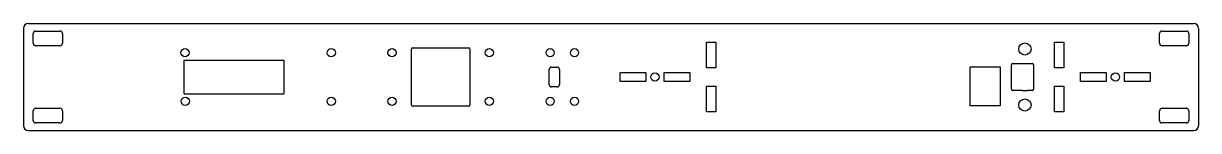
# Model space of a CAD drawing. Extents: x -242 to 242, y -22 to 22.
import ezdxf

# ---------------------------------------------------------------- set-up
doc = ezdxf.new("R2010")
doc.units = 0
doc.layers.get('0').update_dxf_attribs({"linetype": 'continuous'})

# ---------------------------------------------------------------- blocks, each defined once
blk = doc.blocks.new('FILLET')
at = {"color": 0}
for p, q in [((-241.5, 20), (-241.5, -20)), ((-239.5, 22), (239.5, 22)), ((241.5, 20), (241.5, -20)), ((-237.5, 13.861357), (-237.5, 17.861357)), ((-236.5, 18.861357), (-226.5, 18.861357)), ((-225.5, 17.861357), (-225.5, 13.861357)), ((225.5, 13.861357), (225.5, 17.861357)), ((226.5, 18.861357), (236.5, 18.861357)), ((237.5, 17.861357), (237.5, 13.861357)), ((-226.5, 12.861357), (-236.5, 12.861357)), ((-82, -11.5), (-82, 11.5)), ((-81.5, 12), (-58.5, 12)), ((-58, 11.5), (-58, -11.5)), ((39.3, 14.35), (43.1, 14.35)), ((39.3, 3.75), (39.3, 14.35)), ((43.1, 14.35), (43.1, 3.75)), ((182.3, 14.35), (186.1, 14.35)), ((182.3, 3.75), (182.3, 14.35)), ((186.1, 14.35), (186.1, 3.75)), ((236.5, 12.861357), (226.5, 12.861357)), ((-175.5, -6.9), (-175.5, 6.9)), ((-175.5, 6.9), (-134.5, 6.9)), ((-134.5, 6.9), (-134.5, -6.9)), ((164.65, -5), (164.65, 5)), ((165.15, 5.5), (169.15, 5.5)), ((169.15, 5.5), (171.15, 5.5)), ((171.15, 5.5), (173.15, 5.5)), ((173.65, 5), (173.65, -5)), ((-25.4, -3.1), (-25.4, 3.1)), ((-24.4, 4.1), (-22.2, 4.1)), ((-21.2, 3.1), (-21.2, -3.1)), ((3.7, 1.9), (14.3, 1.9)), ((3.7, -1.9), (3.7, 1.9)), ((14.3, 1.9), (14.3, -1.9)), ((21.8, 1.9), (32.4, 1.9)), ((21.8, -1.9), (21.8, 1.9)), ((32.4, 1.9), (32.4, -1.9)), ((43.1, 3.75), (39.3, 3.75)), ((147.65, 4.2), (159.95, 4.2)), ((147.65, -11.9), (147.65, 4.2)), ((159.95, 4.2), (159.95, -11.9)), ((186.1, 3.75), (182.3, 3.75)), ((193, 1.9), (203.6, 1.9)), ((193, -1.9), (193, 1.9)), ((203.6, 1.9), (203.6, -1.9)), ((211.1, 1.9), (221.7, 1.9)), ((211.1, -1.9), (211.1, 1.9)), ((221.7, 1.9), (221.7, -1.9)), ((-22.2, -4.1), (-24.4, -4.1)), ((14.3, -1.9), (3.7, -1.9)), ((32.4, -1.9), (21.8, -1.9)), ((39.3, -3.75), (43.1, -3.75)), ((39.3, -14.35), (39.3, -3.75)), ((43.1, -3.75), (43.1, -14.35)), ((182.3, -3.75), (186.1, -3.75)), ((182.3, -14.35), (182.3, -3.75)), ((186.1, -3.75), (186.1, -14.35)), ((203.6, -1.9), (193, -1.9)), ((221.7, -1.9), (211.1, -1.9)), ((-175.5, -6.9), (-134.5, -6.9)), ((169.15, -5.5), (165.15, -5.5)), ((169.15, -5.5), (171.15, -5.5)), ((173.15, -5.5), (171.15, -5.5)), ((-237.5, -17.88), (-237.5, -13.88)), ((-236.5, -12.88), (-226.5, -12.88)), ((-225.5, -13.88), (-225.5, -17.88)), ((-58.5, -12), (-81.5, -12)), ((43.1, -14.35), (39.3, -14.35)), ((159.95, -11.9), (147.65, -11.9)), ((186.1, -14.35), (182.3, -14.35)), ((225.5, -17.88), (225.5, -13.88)), ((226.5, -12.88), (236.5, -12.88)), ((237.5, -13.88), (237.5, -17.88)), ((-226.5, -18.88), (-236.5, -18.88)), ((236.5, -18.88), (226.5, -18.88)), ((-239.5, -22), (239.5, -22))]:
    blk.add_line(p, q, dxfattribs=at)
for centre, radius in [((-175.1, 10), 1.7), ((-115, 10), 1.7), ((-90, 10), 1.7), ((-50, 10), 1.7), ((-25, 10), 1.7), ((-15, 10), 1.7), ((170.15, 11.5), 2.5), ((18.05, 0), 1.7), ((207.35, 0), 1.7), ((-175, -10), 1.7), ((-115, -10), 1.7), ((-90, -10), 1.7), ((-50, -10), 1.7), ((-25, -10), 1.7), ((-15, -10), 1.7), ((170.15, -11.5), 2.5)]:
    blk.add_circle(centre, radius, dxfattribs=at)
for centre, radius, start, end in [((-239.5, 20), 2, 90, -180), ((239.5, 20), 2, 0, 90), ((-236.5, 17.861357), 1, 90, -180), ((-226.5, 17.861357), 1, 0, 90), ((226.5, 17.861357), 1, 90, -180), ((236.5, 17.861357), 1, 0, 90), ((-236.5, 13.861357), 1, 180, -90), ((-226.5, 13.861357), 1, -90, 0), ((-81.5, 11.5), 0.5, 90, -180), ((-58.5, 11.5), 0.5, 0, 90), ((226.5, 13.861357), 1, 180, -90), ((236.5, 13.861357), 1, -90, 0), ((165.15, 5), 0.5, 90, -180), ((173.15, 5), 0.5, 0, 90), ((-24.4, 3.1), 1, 90, -180), ((-22.2, 3.1), 1, 0, 90), ((-24.4, -3.1), 1, -180, -90), ((-22.2, -3.1), 1, -90, 0), ((165.15, -5), 0.5, 180, -90), ((173.15, -5), 0.5, -90, 0), ((-236.5, -13.88), 1, 90, -180), ((-226.5, -13.88), 1, 0, 90), ((-81.5, -11.5), 0.5, 180, -90), ((-58.5, -11.5), 0.5, -90, 0), ((226.5, -13.88), 1, 90, -180), ((236.5, -13.88), 1, 0, 90), ((-236.5, -17.88), 1, 180, -90), ((-226.5, -17.88), 1, -90, 0), ((226.5, -17.88), 1, 180, -90), ((236.5, -17.88), 1, -90, 0), ((-239.5, -20), 2, 180, -90), ((239.5, -20), 2, -90, 0)]:
    blk.add_arc(centre, radius, start, end, dxfattribs=at)

msp = doc.modelspace()

# ---------------------------------------------------------------- block references
msp.add_blockref('FILLET', (0, 0))

doc.saveas('drawing.dxf')
